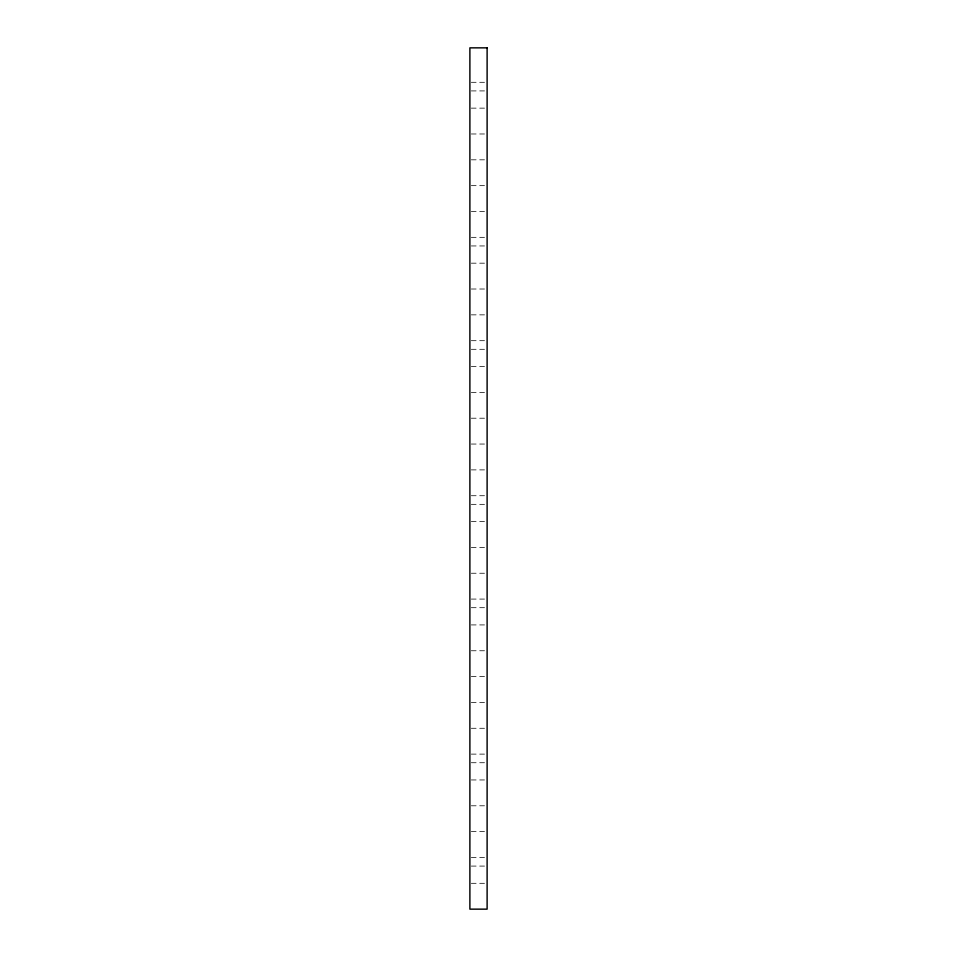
<?xml version="1.0" encoding="UTF-8"?>
<svg xmlns="http://www.w3.org/2000/svg" width="957" height="957" viewBox="0 0 957 957"><rect width="100%" height="100%" fill="white"/><g stroke="black" fill="none" stroke-linecap="round" stroke-linejoin="round"><path stroke-width="0.72" stroke-dasharray="4.79 3.59" d="M471.322 82.302L487.113 82.302M471.322 90.915L487.113 90.915M471.322 108.141L487.113 108.141M471.322 133.98L487.113 133.98M471.322 159.819L487.113 159.819M471.322 185.658L487.113 185.658M471.322 211.497L487.113 211.497M471.322 237.336L487.113 237.336M471.322 245.949L485.678 245.949M471.322 263.175L487.113 263.175M471.322 289.014L487.113 289.014M471.322 314.853L487.113 314.853M471.322 340.692L487.113 340.692M471.322 349.305L487.113 349.305M471.322 366.531L487.113 366.531M471.322 392.37L487.113 392.37M471.322 418.209L487.113 418.209M471.322 444.048L487.113 444.048M471.322 469.887L487.113 469.887M471.322 495.726L487.113 495.726M471.322 504.339L485.678 504.339M471.322 521.565L487.113 521.565M471.322 547.404L487.113 547.404M471.322 573.243L487.113 573.243M471.322 599.082L487.113 599.082M471.322 607.695L487.113 607.695M471.322 624.921L487.113 624.921M471.322 650.76L487.113 650.76M471.322 676.599L487.113 676.599M471.322 702.438L487.113 702.438M471.322 728.277L487.113 728.277M471.322 754.116L487.113 754.116M471.322 762.729L485.678 762.729M471.322 779.955L487.113 779.955M471.322 805.794L487.113 805.794M471.322 831.633L487.113 831.633M471.322 857.472L487.113 857.472M471.322 866.085L487.113 866.085M471.322 883.311L487.113 883.311"/><path stroke-width="1.44" d="M487.113 47.85L469.887 47.85L469.887 909.15L487.113 909.15L487.113 47.85"/></g></svg>
